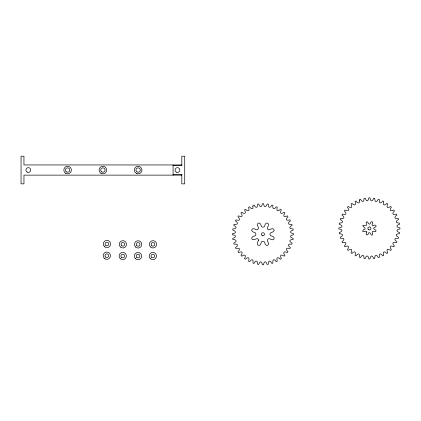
<?xml version="1.0" encoding="UTF-8"?>
<svg xmlns="http://www.w3.org/2000/svg" width="421" height="421" viewBox="0 0 421 421"><rect width="100%" height="100%" fill="white"/><g stroke="black" fill="none" stroke-linecap="round" stroke-linejoin="round"><path stroke-width="0.63" d="M181.809 164.948L23.96 164.948L23.96 156.217L21.05 156.217L21.05 183.861L23.96 183.861L23.96 175.131L181.814 175.131M173.078 165.674L181.809 165.674L181.809 156.217L184.719 156.217L184.719 183.861L181.809 183.861L181.814 174.405M173.078 174.405L181.856 174.405M173.078 164.948L173.078 175.131M258.71 240.138L257.731 241.88L257.547 243.591L257.794 244.99L258.983 245.485C261.715 245.133 260.399 240.975 262.946 241.27C265.498 240.975 264.183 245.133 266.909 245.485L268.103 244.99C269.787 242.812 265.914 240.801 267.924 239.207C269.519 237.197 271.529 241.07 273.708 239.386L274.203 238.191C273.845 235.56 270.014 236.707 269.982 234.471C269.414 231.639 273.839 233.076 274.203 230.266L273.708 229.077C271.271 227.293 269.061 231.845 267.367 228.75C267.061 227.035 269.351 225.493 268.103 223.472L266.909 222.977C264.183 223.33 265.498 227.487 262.946 227.193C260.399 227.487 261.715 223.33 258.983 222.977L257.794 223.472C256.11 225.651 259.983 227.661 257.973 229.256C256.378 231.266 254.368 227.393 252.19 229.077L251.695 230.266C252.047 232.997 256.205 231.682 255.91 234.229C256.205 236.781 252.047 235.465 251.695 238.191L252.19 239.386C254.689 240.986 257.305 236.423 258.71 240.138M366.812 232.024C364.539 234.86 368.191 236.576 368.622 232.85C370.775 231.097 371.496 238.76 372.685 233.592C370.822 230.955 373.832 231.008 375.611 231.65C378 229.803 371.248 229.192 374.427 227.414C375.9 227.603 377.053 224.877 374.958 225.119C373.995 224.777 373.169 226.624 372.432 225.388C371.175 224.614 373.148 223.746 372.69 222.714C372.79 220.72 370.206 222.035 370.406 223.393C368.707 226.672 367.638 219.204 366.117 222.556C367.58 226.34 365.902 225.703 362.839 225.277C362.455 227.403 368.17 228.319 363.228 229.919C361.065 234.197 366.365 229.377 366.812 232.024M252.879 206.606C253.863 210.011 250.574 208.721 249.574 206.764L248.59 207.264C249.811 210.995 248.211 211.984 245.443 209.195L244.548 209.842C246.39 213.336 244.906 214.557 241.738 212.242L240.959 213.021C243.322 216.189 242.054 217.625 238.56 215.831L237.912 216.726C240.701 219.478 239.717 221.151 235.981 219.873L235.481 220.857C238.675 223.146 237.944 224.898 234.065 224.267L233.723 225.319C237.239 227.077 236.791 228.924 232.866 228.908L232.692 229.998C235.492 230.913 237.57 233.155 232.403 233.676L232.403 234.786C237.46 235.113 235.486 237.581 232.692 238.465L232.866 239.554C236.807 239.502 237.27 241.401 233.723 243.143L234.065 244.196C237.96 243.527 238.67 245.301 235.481 247.606L235.981 248.59C239.712 247.359 240.707 248.969 237.912 251.737L238.56 252.632C242.049 250.795 243.322 252.279 240.959 255.442L241.738 256.221C244.901 253.895 246.396 255.131 244.548 258.62L245.443 259.268C248.19 256.442 249.864 257.463 248.59 261.199L249.574 261.699C251.847 258.478 253.658 259.22 252.984 263.109L254.037 263.451C255.779 259.915 257.678 260.367 257.626 264.314L258.715 264.488C259.883 260.72 261.836 260.873 262.394 264.777L263.504 264.777C264.067 260.873 266.014 260.715 267.182 264.488L268.272 264.314C268.219 260.373 270.119 259.91 271.861 263.451L272.913 263.109C272.245 259.225 274.05 258.473 276.323 261.699L277.307 261.199C276.039 257.463 277.707 256.436 280.454 259.268L281.349 258.62C279.512 255.131 280.996 253.858 284.159 256.221L284.938 255.442C282.575 252.279 283.843 250.79 287.338 252.632L287.985 251.737C285.159 248.99 286.18 247.316 289.916 248.59L290.416 247.606C287.196 245.332 287.938 243.522 291.827 244.196L292.169 243.143C288.669 241.375 289.08 239.496 293.032 239.554L293.205 238.465C289.438 237.297 289.59 235.344 293.495 234.786L293.495 233.676C289.648 233.045 289.427 231.161 293.205 229.998L293.032 228.908C289.09 228.961 288.627 227.061 292.169 225.319L291.827 224.267C287.943 224.935 287.19 223.13 290.416 220.857L289.916 219.873C286.185 221.099 285.196 219.488 287.985 216.726L287.338 215.831C283.849 217.668 282.575 216.184 284.938 213.021L284.159 212.242C280.986 214.563 279.555 213.336 281.349 209.842L280.454 209.195C277.697 212.026 276.081 211 277.307 207.264L276.323 206.764C274.003 209.921 272.282 209.226 272.913 205.353L271.861 205.011C270.103 208.521 268.251 208.069 268.272 204.148L267.182 203.975C265.977 207.716 264.146 207.542 263.504 203.685L262.394 203.685C261.83 207.595 259.92 207.716 258.715 203.975L257.626 204.148C257.678 208.1 255.81 208.516 254.037 205.011L252.984 205.353L252.879 206.606M359.329 200.796C360.26 204.217 357.029 202.938 356.024 200.954L355.04 201.454C356.308 205.195 354.661 206.169 351.893 203.385L350.998 204.032C352.787 207.521 351.351 208.8 348.188 206.432L347.409 207.211C349.74 210.374 348.493 211.821 345.01 210.021L344.362 210.916C347.188 213.673 346.173 215.289 342.431 214.063L341.931 215.047C345.157 217.325 344.394 219.083 340.521 218.457L340.179 219.509C343.715 221.251 343.262 223.151 339.315 223.098L339.142 224.188C341.941 225.103 344.02 227.345 338.852 227.866L338.852 228.977C343.904 229.329 341.973 231.787 339.142 232.655L339.315 233.744C343.262 233.692 343.678 235.565 340.179 237.333L340.521 238.386C344.404 237.718 345.157 239.523 341.931 241.796L342.431 242.78C346.173 241.512 347.146 243.159 344.362 245.927L345.01 246.822C348.499 244.985 349.772 246.469 347.409 249.632L348.188 250.411C351.351 248.048 352.84 249.316 350.998 252.81L351.893 253.458C354.64 250.632 356.313 251.653 355.04 255.389L356.024 255.889C358.297 252.668 360.108 253.41 359.434 257.299L360.487 257.641C362.244 254.137 364.139 254.558 364.076 258.505L365.165 258.678C366.333 254.91 368.286 255.063 368.843 258.968L369.954 258.968C370.517 255.063 372.464 254.905 373.632 258.678L374.722 258.505C374.669 254.563 376.569 254.1 378.311 257.641L379.363 257.299C378.695 253.416 380.5 252.663 382.773 255.889L383.757 255.389C382.489 251.653 384.157 250.627 386.904 253.458L387.799 252.81C385.962 249.321 387.446 248.048 390.609 250.411L391.388 249.632C389.025 246.469 390.293 244.98 393.788 246.822L394.435 245.927C391.656 243.164 392.625 241.507 396.366 242.78L396.866 241.796C393.646 239.523 394.388 237.712 398.277 238.386L398.619 237.333C395.114 235.576 395.535 233.681 399.482 233.744L399.655 232.655C395.924 231.455 396.035 229.534 399.945 228.977L399.945 227.866C396.04 227.303 395.882 225.356 399.655 224.188L399.482 223.098C395.561 223.109 395.072 221.251 398.619 219.509L398.277 218.457C394.409 219.083 393.635 217.32 396.866 215.047L396.366 214.063C392.63 215.331 391.604 213.663 394.435 210.916L393.788 210.021C390.293 211.816 389.067 210.379 391.388 207.211L390.609 206.432C387.431 208.711 385.999 207.532 387.799 204.032L386.904 203.385C384.141 206.169 382.526 205.185 383.757 201.454L382.773 200.954C380.495 204.18 378.737 203.417 379.363 199.538L378.311 199.201C376.563 202.743 374.711 202.264 374.722 198.338L373.632 198.165C372.432 201.896 370.512 201.785 369.954 197.875L368.843 197.875C368.28 201.785 366.37 201.906 365.165 198.165L364.076 198.338C364.091 202.264 362.249 202.706 360.487 199.201L359.434 199.538L359.329 200.796M65.713 173.315A3.784 3.784 0 0 0 71.386 170.037A3.784 3.784 0 0 0 65.713 166.763A3.784 3.784 0 0 0 65.713 173.315M100.993 173.315A3.784 3.784 0 0 0 106.666 170.037A3.784 3.784 0 0 0 100.993 166.763A3.784 3.784 0 0 0 100.993 173.315M136.272 173.315A3.784 3.784 0 0 0 141.945 170.037A3.784 3.784 0 0 0 136.272 166.763A3.784 3.784 0 0 0 136.272 173.315M176.246 172.115A2.4 2.4 0 0 0 179.846 170.037A2.4 2.4 0 0 0 176.246 167.958A2.4 2.4 0 0 0 176.246 172.115M27.123 172.115A2.4 2.4 0 0 0 30.722 170.037A2.4 2.4 0 0 0 27.123 167.958A2.4 2.4 0 0 0 27.123 172.115M66.513 171.926A2.184 2.184 0 0 0 69.786 170.037A2.184 2.184 0 0 0 66.513 168.147A2.184 2.184 0 0 0 66.513 171.926M101.793 171.926A2.184 2.184 0 0 0 105.066 170.037A2.184 2.184 0 0 0 101.793 168.147A2.184 2.184 0 0 0 101.793 171.926M137.072 171.926A2.184 2.184 0 0 0 140.346 170.037A2.184 2.184 0 0 0 137.072 168.147A2.184 2.184 0 0 0 137.072 171.926M262.183 235.555A1.526 1.526 0 0 0 264.477 234.229A1.526 1.526 0 0 0 262.183 232.908A1.526 1.526 0 0 0 262.183 235.555M368.633 229.745A1.526 1.526 0 0 0 370.927 228.419A1.526 1.526 0 0 0 368.633 227.098A1.526 1.526 0 0 0 368.633 229.745M136.857 245.69A1.821 1.821 0 0 0 139.888 244.833A1.821 1.821 0 0 0 137.63 242.638A1.821 1.821 0 0 0 136.857 245.69M135.688 247.09A3.636 3.636 0 0 0 141.682 245.143A3.636 3.636 0 0 0 137.004 240.928A3.636 3.636 0 0 0 135.688 247.09M121.611 245.627A1.821 1.821 0 0 0 124.642 244.764A1.821 1.821 0 0 0 122.379 242.57A1.821 1.821 0 0 0 121.611 245.627M120.443 247.022A3.636 3.636 0 0 0 126.437 245.08A3.636 3.636 0 0 0 121.753 240.859A3.636 3.636 0 0 0 120.443 247.022M105.666 245.311A1.821 1.821 0 0 0 108.697 244.454A1.821 1.821 0 0 0 106.439 242.259A1.821 1.821 0 0 0 105.666 245.311M104.497 246.706A3.636 3.636 0 0 0 110.491 244.764A3.636 3.636 0 0 0 105.813 240.549A3.636 3.636 0 0 0 104.497 246.706M136.736 257.389A1.821 1.821 0 0 0 139.767 256.526A1.821 1.821 0 0 0 137.504 254.331A1.821 1.821 0 0 0 136.736 257.389M135.567 258.783A3.636 3.636 0 0 0 141.561 256.842A3.636 3.636 0 0 0 136.883 252.621A3.636 3.636 0 0 0 135.567 258.783M121.49 257.32A1.821 1.821 0 0 0 124.521 256.463A1.821 1.821 0 0 0 122.258 254.268A1.821 1.821 0 0 0 121.49 257.32M120.322 258.72A3.636 3.636 0 0 0 126.311 256.773A3.636 3.636 0 0 0 121.632 252.558A3.636 3.636 0 0 0 120.322 258.72M105.545 257.01A1.821 1.821 0 0 0 108.576 256.147A1.821 1.821 0 0 0 106.313 253.952A1.821 1.821 0 0 0 105.545 257.01M104.376 258.405A3.636 3.636 0 0 0 110.37 256.463A3.636 3.636 0 0 0 105.692 252.242A3.636 3.636 0 0 0 104.376 258.405M151.702 245.627A1.821 1.821 0 0 0 154.733 244.764A1.821 1.821 0 0 0 152.47 242.57A1.821 1.821 0 0 0 151.702 245.627M150.534 247.022A3.636 3.636 0 0 0 156.528 245.08A3.636 3.636 0 0 0 151.849 240.859A3.636 3.636 0 0 0 150.534 247.022M151.581 257.32A1.821 1.821 0 0 0 154.612 256.463A1.821 1.821 0 0 0 152.349 254.268A1.821 1.821 0 0 0 151.581 257.32M150.413 258.72A3.636 3.636 0 0 0 156.407 256.773A3.636 3.636 0 0 0 151.723 252.558A3.636 3.636 0 0 0 150.413 258.72"/></g></svg>
